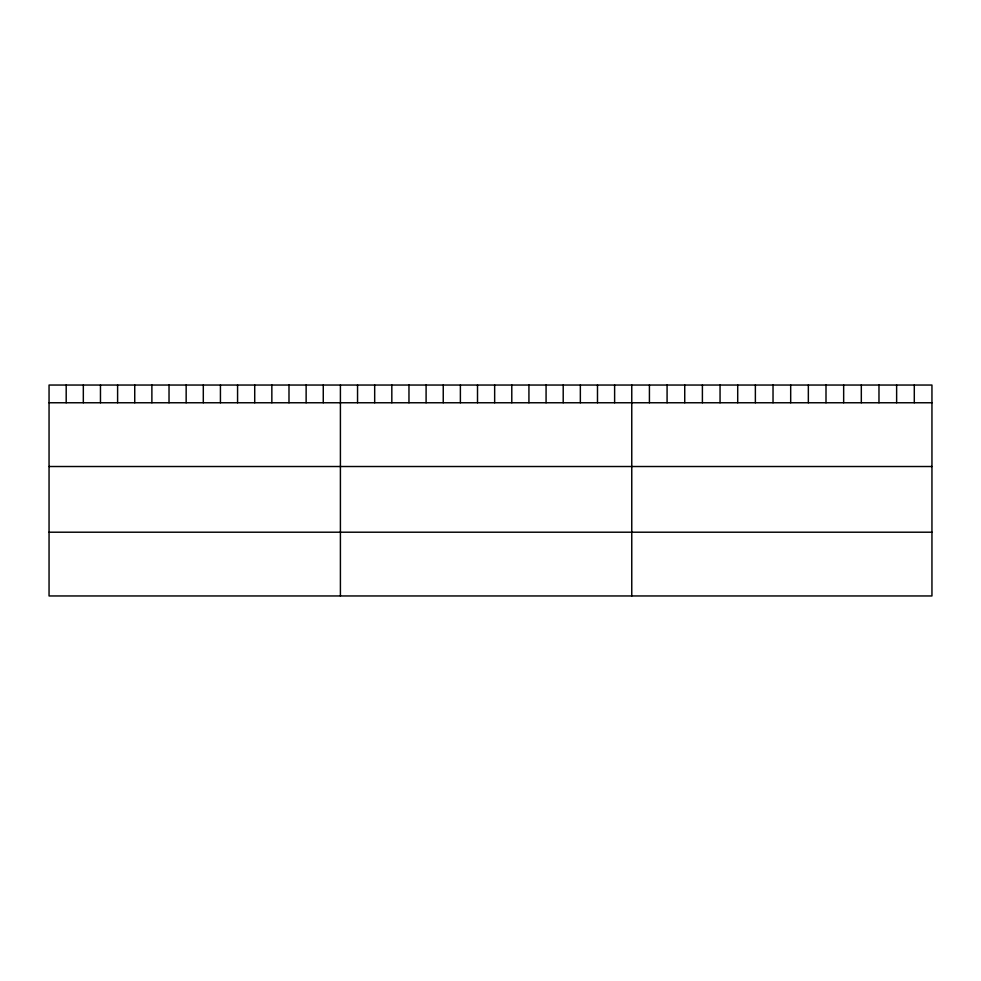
<?xml version="1.0" encoding="UTF-8"?>
<svg xmlns="http://www.w3.org/2000/svg" width="981" height="981" viewBox="0 0 981 981"><rect width="100%" height="100%" fill="white"/><g stroke="black" fill="none" stroke-linecap="round" stroke-linejoin="round"><path stroke-width="1.47" d="M931.95 402.762L931.95 595.957L49.05 595.957L49.05 385.043L931.95 385.043L931.95 402.762L49.05 402.762M49.05 466.515L931.95 466.515M49.05 532.205L931.95 532.205M914.292 385.043L914.292 402.762M896.634 385.043L896.634 402.762M878.976 385.043L878.976 402.762M861.318 385.043L861.318 402.762M843.66 385.043L843.66 402.762M826.002 385.043L826.002 402.762M808.344 385.043L808.344 402.762M790.686 385.043L790.686 402.762M773.028 385.043L773.028 402.762M755.37 385.043L755.37 402.762M737.712 385.043L737.712 402.762M720.054 385.043L720.054 402.762M702.396 385.043L702.396 402.762M684.738 385.043L684.738 402.762M667.08 385.043L667.08 402.762M649.422 385.043L649.422 402.762M631.764 385.043L631.764 595.957M614.621 385.043L614.621 402.762M597.49 385.043L597.49 402.762M580.347 385.043L580.347 402.762M563.204 385.043L563.204 402.762M546.074 385.043L546.074 402.762M528.931 385.043L528.931 402.762M511.788 385.043L511.788 402.762M494.657 385.043L494.657 402.762M477.514 385.043L477.514 402.762M460.383 385.043L460.383 402.762M443.24 385.043L443.24 402.762M426.097 385.043L426.097 402.762M408.967 385.043L408.967 402.762M391.824 385.043L391.824 402.762M374.681 385.043L374.681 402.762M357.55 385.043L357.55 402.762M340.407 385.043L340.407 595.957M323.264 385.043L323.264 402.762M306.133 385.043L306.133 402.762M288.99 385.043L288.99 402.762M271.847 385.043L271.847 402.762M254.717 385.043L254.717 402.762M237.574 385.043L237.574 402.762M220.431 385.043L220.431 402.762M203.3 385.043L203.3 402.762M186.157 385.043L186.157 402.762M169.026 385.043L169.026 402.762M151.883 385.043L151.883 402.762M134.74 385.043L134.74 402.762M117.61 385.043L117.61 402.762M100.467 385.043L100.467 402.762M83.324 385.043L83.324 402.762M66.193 385.043L66.193 402.762"/></g></svg>
